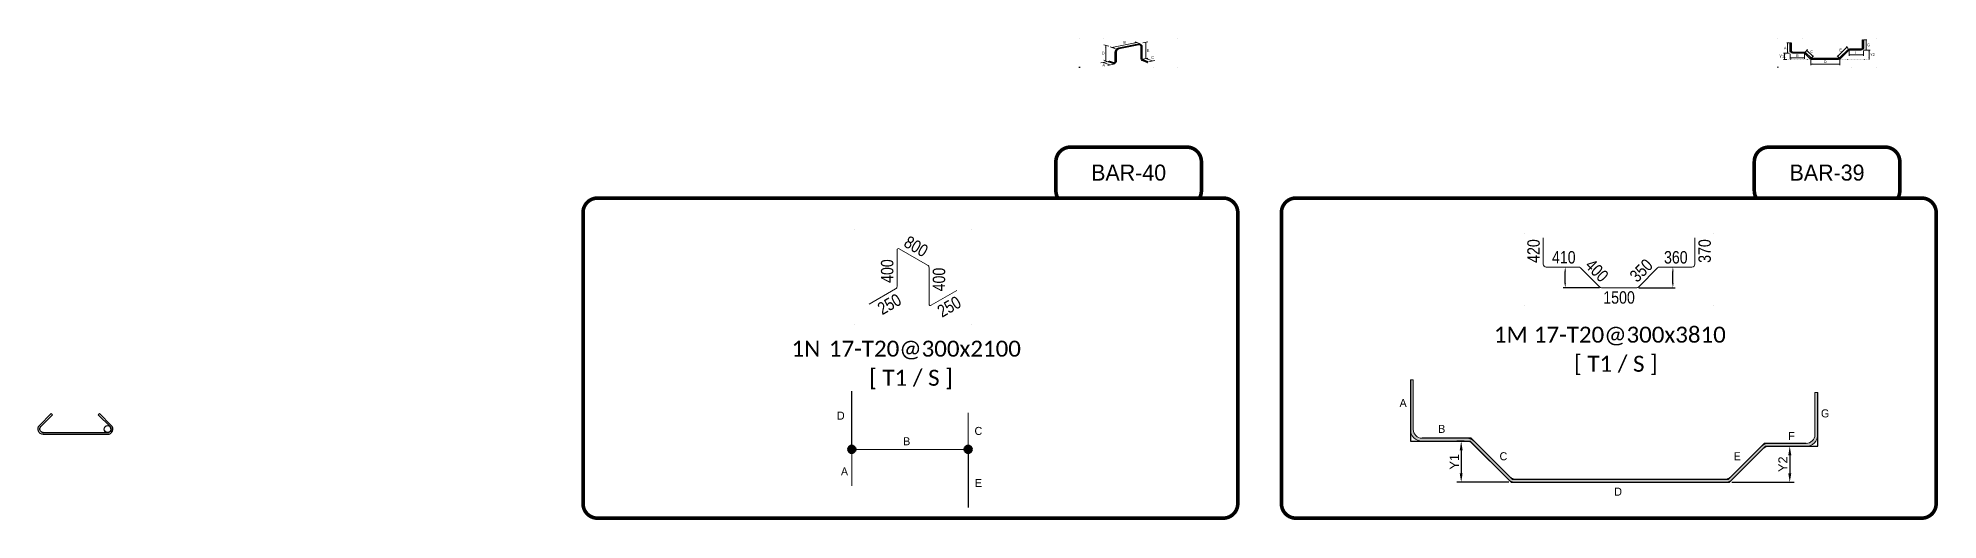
# Model space of a CAD drawing. Header units: millimetres. Extents: x -60174 to 9129, y -15592 to -3144.
# Drawn here: x -60174 to -47116, y -8092 to -4780 of the extents above; entities that cross this region are included whole.
import ezdxf
from ezdxf.enums import TextEntityAlignment as Align

# ---------------------------------------------------------------- set-up
doc = ezdxf.new("R2010")
doc.units = ezdxf.units.MM
doc.header["$LTSCALE"] = 80
doc.linetypes.add('DOT', pattern=[6.35, 0, -6.35])
for name, color, linetype, lineweight in [('S-ANNO-MARK', 2, 'Continuous', 5), ('S-ANNO-TEXT', 3, 'Continuous', 15), ('S-BAR-EXCEL', 4, 'Continuous', 30), ('S-BAR-SEC-HTCH-EXCEL', 253, 'Continuous', 5), ('S-RBAR-SECT', 4, 'Continuous', 9), ('S-RBAR-SECT-HTCH', 252, 'Continuous', 5), ('S-RBAR-TEXT', 3, 'Continuous', 9), ('S-REBAR-MARK', 124, 'Continuous', 9), ('S-REBAR-SHAP', 220, 'Continuous', 9), ('S-SLAB-RBAR', 6, 'Continuous', 53)]:
    doc.layers.add(name, color=color, linetype=linetype, lineweight=lineweight)
doc.styles.add('ARIAL Narrow', font='ARIALN.TTF')
doc.styles.add('ARIAL ROUNDED', font='ARLRDBD.TTF')
doc.styles.add('CALIBRI', font='calibri.ttf')
doc.styles.get("Standard").update_dxf_attribs({"font": 'arial.ttf'})
doc.dimstyles.new('ISO-25', dxfattribs={"dimtxt": 2.5, "dimasz": 2.5, "dimexe": 1.25, "dimexo": 0.625, "dimtad": 1, "dimtxsty": 'Standard', "dimcen": 2.5, "dimadec": 0, "dimazin": 0, "dimtfac": 1, "dimtmove": 0, "dimatfit": 3, "dimfxl": 1, "dimarcsym": 0})

# ---------------------------------------------------------------- blocks, each defined once
blk = doc.blocks.new('*U56')
at = {"layer": 'S-RBAR-SECT-HTCH'}
h = blk.add_hatch(color=256, dxfattribs=at)
h.dxf.hatch_style = 1
edge = h.paths.add_edge_path()
edge.add_arc((717, 80), 80, 270, 315, ccw=False)
edge.add_line((717, 0), (-717, 0))
edge.add_arc((-717, 80), 80, 225, 270, ccw=False)
edge.add_line((-773, 23), (-1015, 265))
edge.add_arc((-1058, 223), 60, 45, 90)
edge.add_line((-1058, 283), (-1363, 283))
edge.add_arc((-1363, 363), 80, 180, 270, ccw=False)
edge.add_line((-1443, 363), (-1443, 703))
edge.add_line((-1443, 703), (-1423, 703))
edge.add_line((-1423, 703), (-1423, 363))
edge.add_arc((-1363, 363), 60, 180, 270)
edge.add_line((-1363, 303), (-1058, 303))
edge.add_arc((-1058, 223), 80, 45, 90, ccw=False)
edge.add_line((-1001, 279), (-759, 38))
edge.add_arc((-717, 80), 60, 225, 270)
edge.add_line((-717, 20), (717, 20))
edge.add_arc((717, 80), 60, 270, 315)
edge.add_line((759, 38), (966, 244))
edge.add_arc((1022, 187), 80, 90, 135, ccw=False)
edge.add_line((1022, 267), (1277, 267))
edge.add_arc((1277, 327), 60, 270, 360)
edge.add_line((1337, 327), (1337, 617))
edge.add_line((1337, 617), (1357, 617))
edge.add_line((1357, 617), (1357, 327))
edge.add_arc((1277, 327), 80, -90, 0, ccw=False)
edge.add_line((1277, 247), (1022, 247))
edge.add_arc((1022, 187), 60, 90, 135)
edge.add_line((980, 230), (773, 23))
at = {"layer": 'Defpoints'}
for points in [[(-1443, 703), (-1443, 283), (-1033, 283), (-750, 0), (750, 0), (997, 247), (1357, 247), (1357, 617)], [(1277, 267), (989, 267), (742, 20), (-742, 20), (-1025, 303), (-1363, 303)]]:
    blk.add_lwpolyline(points, dxfattribs=at)
at = {"layer": 'S-RBAR-SECT', "color": 0}
blk.add_lwpolyline([(773, 23, -0.198912), (717, 0), (-717, 0, -0.198912), (-773, 23), (-1015, 265, 0.198912), (-1058, 283), (-1363, 283, -0.414214), (-1443, 363), (-1443, 703), (-1423, 703), (-1423, 363, 0.414214), (-1363, 303), (-1058, 303, -0.198912), (-1001, 279), (-759, 38, 0.198912), (-717, 20), (717, 20, 0.198912), (759, 38), (966, 244, -0.198912), (1022, 267), (1277, 267, 0.414214), (1337, 327), (1337, 617), (1357, 617), (1357, 327, -0.414214), (1277, 247), (1022, 247, 0.198912), (980, 230)], format="xyb", close=True, dxfattribs=at)
blk = doc.blocks.new('*D59')
at = {"color": 0, "lineweight": -2, "transparency": 16777216}
for p, q in [((-50373, -7550), (-50424, -7550)), ((-50393, -7613), (-50393, -7771)), ((-50065, -7833), (-50424, -7833))]:
    blk.add_line(p, q, dxfattribs=at)
at = {"color": 0, "transparency": 16777216}
for points in [[(-50403, -7613), (-50383, -7613), (-50393, -7550)], [(-50403, -7771), (-50383, -7771), (-50393, -7833)]]:
    blk.add_solid(points, dxfattribs=at)
at = {"layer": 'Defpoints', "color": 0, "transparency": 16777216}
for p in [(-50357, -7550), (-50393, -7833), (-50049, -7833)]:
    blk.add_point(p, dxfattribs=at)
at = {"color": 0, "transparency": 16777216, "insert": (-50440, -7692), "char_height": 62.5, "attachment_point": 5, "rotation": 90}
blk.add_mtext('Y1', dxfattribs=at)
blk = doc.blocks.new('*D60')
at = {"color": 0, "lineweight": -2, "transparency": 16777216}
for p, q in [((-48226, -7586), (-48104, -7586)), ((-48135, -7648), (-48135, -7771)), ((-48534, -7833), (-48104, -7833))]:
    blk.add_line(p, q, dxfattribs=at)
at = {"color": 0, "transparency": 16777216}
for points in [[(-48145, -7648), (-48124, -7648), (-48135, -7586)], [(-48145, -7771), (-48124, -7771), (-48135, -7833)]]:
    blk.add_solid(points, dxfattribs=at)
at = {"layer": 'Defpoints', "color": 0, "transparency": 16777216}
for p in [(-48242, -7586), (-48549, -7833), (-48135, -7833)]:
    blk.add_point(p, dxfattribs=at)
at = {"color": 0, "transparency": 16777216, "insert": (-48182, -7709), "char_height": 62.5, "attachment_point": 5, "rotation": 90}
blk.add_mtext('Y2', dxfattribs=at)
blk = doc.blocks.new('EXCEL-39')
at = {"layer": 'S-BAR-SEC-HTCH-EXCEL'}
h = blk.add_hatch(color=256, dxfattribs=at)
h.dxf.hatch_style = 1
edge = h.paths.add_edge_path()
edge.add_line((589, -13), (589, -63))
edge.add_arc((569, -63), 20, -90, 0, ccw=False)
edge.add_line((569, -83), (494, -83))
edge.add_arc((494, -95), 12.5, 90, 135)
edge.add_line((485, -87), (431, -141))
edge.add_arc((417, -127), 20, 270, 315, ccw=False)
edge.add_line((417, -147), (234, -147))
edge.add_arc((234, -127), 20, 225, 270, ccw=False)
edge.add_line((220, -141), (187, -108))
edge.add_arc((178, -117), 12.5, 45, 90)
edge.add_line((178, -104), (103, -104))
edge.add_arc((103, -84), 20, 180, 270, ccw=False)
edge.add_line((83, -84), (83, -34))
edge.add_line((83, -34), (91, -34))
edge.add_line((91, -34), (91, -84))
edge.add_arc((103, -84), 12.5, 180, 270)
edge.add_line((103, -97), (178, -97))
edge.add_arc((178, -117), 20, 45, 90, ccw=False)
edge.add_line((192, -102), (225, -135))
edge.add_arc((234, -127), 12.5, 225, 270)
edge.add_line((234, -139), (417, -139))
edge.add_arc((417, -127), 12.5, 270, 315)
edge.add_line((426, -135), (480, -81))
edge.add_arc((494, -95), 20, 90, 135, ccw=False)
edge.add_line((494, -75), (569, -75))
edge.add_arc((569, -63), 12.5, 270, 360)
edge.add_line((582, -63), (582, -13))
edge.add_line((582, -13), (589, -13))
at = {"linetype": 'DOT'}
blk.add_lwpolyline([(0, -200), (675, -200), (675, 0), (0, 0)], close=True, dxfattribs=at)
at = {"layer": 'S-ANNO-MARK', "color": 7}
for p, q in [((60, -104), (39, -104)), ((46, -104), (46, -147)), ((79, -34), (60, -34)), ((79, -104), (60, -104)), ((66, -104), (66, -34)), ((83, -108), (83, -143)), ((183, -108), (183, -143)), ((189, -94), (202, -80)), ((198, -85), (241, -127)), ((231, -136), (245, -123)), ((420, -136), (406, -123)), ((474, -63), (410, -127)), ((483, -73), (470, -59)), ((489, -87), (489, -122)), ((589, -116), (489, -116)), ((589, -87), (589, -122)), ((593, -13), (612, -13)), ((593, -83), (612, -83)), ((606, -83), (606, -13)), ((612, -83), (633, -83)), ((626, -83), (626, -147)), ((60, -147), (39, -147)), ((83, -137), (183, -137)), ((225, -151), (225, -186)), ((425, -180), (225, -180)), ((425, -151), (425, -186))]:
    blk.add_line(p, q, dxfattribs=at)
at = {"layer": 'S-ANNO-MARK', "color": 7, "linetype": 'DOT', "ltscale": 0.01}
for p, q in [((225, -147), (60, -147)), ((425, -147), (632, -147))]:
    blk.add_line(p, q, dxfattribs=at)
at = {"layer": 'S-ANNO-MARK', "color": 7}
for points in [[(42, -117), (51, -117), (46, -104)], [(71, -47), (62, -47), (66, -34)], [(71, -91), (62, -91), (66, -104)], [(211, -91), (204, -97), (198, -85)], [(235, -115), (228, -121), (241, -127)], [(416, -115), (423, -121), (410, -127)], [(462, -69), (468, -76), (474, -63)], [(502, -111), (502, -120), (489, -116)], [(576, -111), (576, -120), (589, -116)], [(602, -26), (611, -26), (606, -13)], [(602, -70), (611, -70), (606, -83)], [(631, -96), (622, -96), (626, -83)], [(42, -134), (51, -134), (46, -147)], [(96, -133), (96, -142), (83, -137)], [(170, -133), (170, -142), (183, -137)], [(238, -175), (238, -184), (225, -180)], [(412, -175), (412, -184), (425, -180)], [(631, -134), (622, -134), (626, -147)]]:
    blk.add_solid(points, dxfattribs=at)
at = {"layer": 'S-BAR-EXCEL', "color": 7}
blk.add_lwpolyline([(589, -13), (589, -63, -0.414214), (569, -83), (494, -83, 0.198912), (485, -87), (431, -141, -0.198912), (417, -147), (234, -147, -0.198912), (220, -141), (187, -108, 0.198912), (178, -104), (103, -104, -0.414214), (83, -84), (83, -34), (91, -34), (91, -84, 0.414214), (103, -97), (178, -97, -0.198912), (192, -102), (225, -135, 0.198912), (234, -139), (417, -139, 0.198912), (426, -135), (480, -81, -0.198912), (494, -75), (569, -75, 0.414214), (582, -63), (582, -13)], format="xyb", close=True, dxfattribs=at)
at = {"layer": 'S-ANNO-TEXT', "color": 7}
for s, p in [('Y1', (26, -125)), ('A', (50, -69)), ('B', (133, -121)), ('C', (231, -94)), ('E', (431, -82)), ('F', (539, -100)), ('G', (623, -48)), ('Y2', (649, -115)), ('D', (325, -163))]:
    blk.add_text(s, height=18.8, dxfattribs=at).set_placement(p, align=Align.MIDDLE_CENTER)
blk = doc.blocks.new('BAR-INFO')
at = {"style": 'CALIBRI', "flags": 1}
for tag, p in [('BAR_SHAPE', (228, -345)), ('VARIABLES', (228, -545)), ('A', (228, -745)), ('B', (228, -945)), ('C', (228, -1145)), ('D', (228, -1345)), ('E', (228, -1545)), ('F', (228, -1745)), ('G', (228, -1945)), ('H', (228, -2145)), ('Y1', (228, -2345)), ('Y2', (228, -2545)), ('Y3', (228, -2745)), ('Y4', (228, -2945)), ('R1', (228, -3145)), ('R2', (228, -3345)), ('R3', (228, -3545))]:
    blk.add_attdef(tag, text='', height=110, dxfattribs=at).set_placement(p, align=Align.MIDDLE_LEFT)
at = {"layer": 'S-RBAR-TEXT', "style": 'CALIBRI'}
for tag, p in [('BAR_INFO', (1225, 55)), ('BAR_LOCATION', (783, -145))]:
    blk.add_attdef(tag, text='', height=110, dxfattribs=at).set_placement(p, align=Align.MIDDLE_CENTER)
at = {"layer": 'S-REBAR-MARK', "style": 'CALIBRI'}
blk.add_attdef('BAR_MARK', text='', height=110, dxfattribs=at).set_placement((404, 55), align=Align.MIDDLE_CENTER)
blk = doc.blocks.new('SHAPE-39')
at = {"layer": 'Defpoints'}
for p, q in [((-135, -125), (-385, -125)), ((-370, -95), (-370, -13)), ((135, -125), (385, -125)), ((370, -95), (370, -13))]:
    blk.add_line(p, q, dxfattribs=at)
at = {"layer": 'Defpoints', "linetype": 'DOT', "ltscale": 100}
blk.add_lwpolyline([(-650, -250), (650, -250), (650, 250), (-650, 250)], close=True, dxfattribs=at)
at = {"layer": 'Defpoints'}
for points in [[(-365, -13), (-375, -13), (-370, 17)], [(365, -13), (375, -13), (370, 17)], [(-365, -95), (-375, -95), (-370, -125)], [(365, -95), (375, -95), (370, -125)]]:
    blk.add_solid(points, dxfattribs=at)
at = {"layer": 'S-REBAR-SHAP'}
blk.add_lwpolyline([(-521, 217), (-521, 37, 0.414214), (-501, 17), (-279, 17, -0.198912), (-265, 11), (-135, -119, 0.198912), (-121, -125), (121, -125, 0.198912), (135, -119), (265, 11, -0.198912), (279, 17), (501, 17, 0.414214), (521, 37), (521, 217)], format="xyb", dxfattribs=at)
at = {"style": 'ARIAL Narrow', "flags": 1}
for tag, p in [('Y1', (-400, -113)), ('Y2', (351, -118))]:
    blk.add_attdef(tag, p, '', height=85, rotation=90, dxfattribs=at)
at = {"layer": 'S-RBAR-TEXT', "style": 'ARIAL Narrow'}
for tag, rotation, p in [('A', 90, (-588, 127)), ('G', 90, (588, 127)), ('C', 315, (-152, -6)), ('E', 45, (152, -6))]:
    blk.add_attdef(tag, text='', height=85, rotation=rotation, dxfattribs=at).set_placement(p, align=Align.MIDDLE_CENTER)
for tag, p in [('B', (-380, 84)), ('F', (390, 84)), ('D', (0, -192))]:
    blk.add_attdef(tag, text='', height=85, dxfattribs=at).set_placement(p, align=Align.MIDDLE_CENTER)
blk = doc.blocks.new('*U74')
at = {"layer": 'S-SLAB-RBAR'}
h = blk.add_hatch(color=256, dxfattribs=at)
h.dxf.hatch_style = 1
edge = h.paths.add_edge_path()
edge.add_arc((-400, 0), 25, 0, 360)
h = blk.add_hatch(color=256, dxfattribs=at)
h.dxf.hatch_style = 1
edge = h.paths.add_edge_path()
edge.add_arc((400, 0), 25, 0, 360)
at = {"layer": 'Defpoints'}
for points in [[(-400, 0), (-400, 400)], [(400, 0), (400, -400)]]:
    blk.add_lwpolyline(points, dxfattribs=at)
at = {"layer": 'S-REBAR-SHAP'}
blk.add_lwpolyline([(-400, -250), (-400, 0), (400, 0), (400, 250)], dxfattribs=at)
at = {"layer": 'S-SLAB-RBAR'}
for centre in [(-400, 0), (400, 0)]:
    blk.add_circle(centre, 25, dxfattribs=at)
blk = doc.blocks.new('SHAPE-40')
at = {"layer": 'Defpoints', "linetype": 'DOT', "ltscale": 100}
blk.add_lwpolyline([(-400, -325), (400, -325), (400, 325), (-400, 325)], close=True, dxfattribs=at)
at = {"layer": 'S-REBAR-SHAP'}
blk.add_lwpolyline([(-301, -186), (-120, -82, 0.267949), (-110, -64), (-110, 186, -0.57735), (-95, 194), (100, 82, -0.267949), (110, 64), (110, -186, 0.57735), (125, -194), (301, -93)], format="xyb", dxfattribs=at)
at = {"layer": 'S-RBAR-TEXT', "style": 'ARIAL Narrow'}
for tag, rotation, p in [('B', 330, (21, 211)), ('D', 90, (-178, 41)), ('E', 90, (178, -17)), ('A', 30, (-163, -186)), ('C', 30, (248, -203))]:
    blk.add_attdef(tag, text='', height=85, rotation=rotation, dxfattribs=at).set_placement(p, align=Align.MIDDLE_CENTER)
blk = doc.blocks.new('EXCEL-40')
at = {"layer": 'S-BAR-SEC-HTCH-EXCEL'}
h = blk.add_hatch(color=256, dxfattribs=at)
h.dxf.hatch_style = 1
h.paths.add_polyline_path([(408, -47, -0.474524), (423, -59), (423, -141, 0.299598), (431, -154), (464, -168, -0.587034), (466, -162), (434, -148, -0.299598), (429, -140), (429, -59, 0.474524), (406, -40), (269, -68, 0.356904), (245, -98), (245, -161, -0.518839), (233, -169), (207, -160, 1), (205, -166), (231, -175, 0.518839), (251, -161), (251, -98, -0.356904), (270, -75)])
h = blk.add_hatch(color=256, dxfattribs=at)
h.dxf.hatch_style = 1
h.paths.add_polyline_path([(466, -162, 0.587034), (464, -168, 1)])
at = {"layer": 'Defpoints', "linetype": 'DOT'}
blk.add_lwpolyline([(0, -200), (675, -200), (675, 0), (0, 0)], close=True, dxfattribs=at)
at = {"layer": 'S-ANNO-MARK', "color": 7}
for p, q in [((180, -157), (180, -50)), ((394, -31), (223, -66)), ((455, -141), (455, -30)), ((209, -185), (162, -168)), ((502, -158), (455, -141))]:
    blk.add_line(p, q, dxfattribs=at)
for points in [[(168, -46), (201, -57)], [(211, -61), (246, -74)], [(383, -27), (411, -37)], [(470, -27), (436, -34)], [(147, -171), (196, -161)], [(168, -153), (200, -165)], [(194, -188), (243, -178)], [(470, -138), (436, -145)], [(517, -155), (473, -164)]]:
    blk.add_lwpolyline(points, dxfattribs=at)
for points in [[(176, -63), (183, -66), (179, -50)], [(237, -59), (241, -66), (223, -66)], [(380, -38), (376, -30), (394, -31)], [(452, -44), (459, -46), (455, -30)], [(459, -128), (452, -125), (455, -141)], [(173, -176), (178, -170), (162, -168)], [(183, -144), (176, -141), (180, -157)], [(197, -177), (193, -183), (209, -185)], [(467, -149), (472, -143), (455, -141)], [(491, -150), (486, -156), (502, -158)]]:
    blk.add_solid(points, dxfattribs=at)
at = {"layer": 'S-BAR-EXCEL', "color": 7}
blk.add_lwpolyline([(464, -168), (431, -154, -0.299598), (423, -141), (423, -59, 0.474524), (408, -47), (270, -75, 0.356904), (251, -98), (251, -161, -0.518839), (231, -175), (205, -166, -1), (207, -160), (233, -169, 0.518839), (245, -161), (245, -98, -0.356904), (269, -68), (406, -40, -0.474524), (429, -59), (429, -140, 0.299598), (434, -148), (466, -162, 0.587034)], format="xyb", close=True, dxfattribs=at)
blk.add_arc((465, -165), 3.25, 246.7143, 66.7143, dxfattribs=at)
at = {"layer": 'S-ANNO-TEXT', "color": 7}
for s, p in [('D', (163, -104)), ('B', (309, -30)), ('E', (471, -86)), ('C', (502, -134)), ('A', (166, -186))]:
    blk.add_text(s, height=18.8, dxfattribs=at).set_placement(p, align=Align.MIDDLE_CENTER)

msp = doc.modelspace()

# ---------------------------------------------------------------- linework, layer by layer
at = {"color": 9, "true_color": 0xd19cc7}
for points in [[(-60138.257, -7503.312, -0.668178638), (-60163.713, -7441.856), (-60083.102, -7361.246)], [(-60138.257, -7491.312, -0.668178638), (-60155.227, -7450.341), (-60074.617, -7369.731)], [(-60138.257, -7503.312), (-59696.198, -7503.312, 0.668178638), (-59670.742, -7441.856), (-59751.352, -7361.246)], [(-60138.257, -7491.312), (-59696.198, -7491.312, 0.668178638), (-59679.227, -7450.341), (-59759.837, -7369.731)]]:
    msp.add_lwpolyline(points, format="xyb", dxfattribs=at)
for points in [[(-60074.617, -7369.731), (-60083.102, -7361.246)], [(-59759.837, -7369.731), (-59751.352, -7361.246)]]:
    msp.add_lwpolyline(points, dxfattribs=at)
msp.add_circle((-59696.198, -7467.312), 24, dxfattribs=at)
at = {"layer": 'S-ANNO-MARK', "color": 251, "const_width": 25}
for points in [[(-52191.855, -5879.764, 0.131652498), (-52178.458, -5829.764), (-52178.458, -5629.764, 0.414213562), (-52278.458, -5529.764), (-53078.458, -5529.764, 0.414213562), (-53178.458, -5629.764), (-53178.458, -5829.764, 0.131652498), (-53165.06, -5879.764, 0.131652498)], [(-47391.855, -5879.764, 0.131652498), (-47378.458, -5829.764), (-47378.458, -5629.764, 0.414213562), (-47478.458, -5529.764), (-48278.458, -5529.764, 0.414213562), (-48378.458, -5629.764), (-48378.458, -5829.764, 0.131652498), (-48365.06, -5879.764)]]:
    msp.add_lwpolyline(points, format="xyb", dxfattribs=at)
for points in [[(-52028.458, -5879.764), (-56328.458, -5879.764, 0.414213562), (-56428.458, -5979.764), (-56428.458, -7979.764, 0.414213562), (-56328.458, -8079.764), (-52028.458, -8079.764, 0.414213562), (-51928.458, -7979.764), (-51928.458, -5979.764, 0.414213562)], [(-47228.458, -5879.764), (-51528.458, -5879.764, 0.414213562), (-51628.458, -5979.764), (-51628.458, -7979.764, 0.414213562), (-51528.458, -8079.764), (-47228.458, -8079.764, 0.414213562), (-47128.458, -7979.764), (-47128.458, -5979.764, 0.414213562)]]:
    msp.add_lwpolyline(points, format="xyb", close=True, dxfattribs=at)

# ---------------------------------------------------------------- block references
at = {"color": 9, "true_color": 0xd19cc7}
for name, p in [('EXCEL-40', (-53015.958, -4779.764)), ('*U74', (-54181.701, -7606.75))]:
    msp.add_blockref(name, p, dxfattribs=at)
at = {"layer": 'S-BAR-SEC-HTCH-EXCEL'}
msp.add_blockref('EXCEL-39', (-48215.958, -4779.764), dxfattribs=at)
at = {"layer": 'S-RBAR-SECT'}
msp.add_blockref('*U56', (-49299.281, -7833.001), dxfattribs=at)
at = {"layer": 'S-REBAR-MARK'}
ref = msp.add_blockref('BAR-INFO', (-50145.852, -6873.537), dxfattribs=at)
ref.add_attrib('BAR_MARK', '1M', dxfattribs={"height": 110, "style": 'CALIBRI'}).set_placement((-50051.802, -6818.537), align=Align.MIDDLE_CENTER)
ref.add_attrib('BAR_INFO', '17-T20@300x3810', dxfattribs={"layer": 'S-RBAR-TEXT', "height": 110, "style": 'CALIBRI'}).set_placement((-49233.987, -6818.537), align=Align.MIDDLE_CENTER)
ref.add_attrib('BAR_LOCATION', '[ T1 / S ]', dxfattribs={"layer": 'S-RBAR-TEXT', "height": 110, "style": 'CALIBRI'}).set_placement((-49329.687, -7018.537), align=Align.MIDDLE_CENTER)
ref = msp.add_blockref('BAR-INFO', (-54990.565, -6969.78), dxfattribs=at)
ref.add_attrib('BAR_MARK', '1N', dxfattribs={"height": 110, "style": 'CALIBRI'}).set_placement((-54896.515, -6914.78), align=Align.MIDDLE_CENTER)
ref.add_attrib('BAR_INFO', '17-T20@300x2100', dxfattribs={"layer": 'S-RBAR-TEXT', "height": 110, "style": 'CALIBRI'}).set_placement((-54078.701, -6914.78), align=Align.MIDDLE_CENTER)
ref.add_attrib('BAR_LOCATION', '[ T1 / S ]', dxfattribs={"layer": 'S-RBAR-TEXT', "height": 110, "style": 'CALIBRI'}).set_placement((-54174.401, -7114.78), align=Align.MIDDLE_CENTER)
at = {"layer": 'S-REBAR-SHAP'}
for name, p, values in [('SHAPE-40', (-54160.152, -6422.683), {'A': '250', 'B': '800', 'C': '250', 'D': '400', 'E': '400'}), ('SHAPE-39', (-49307.901, -6370.88), {'A': '420', 'B': '410', 'C': '400', 'D': '1500', 'E': '350', 'F': '360', 'G': '370'})]:
    msp.add_blockref(name, p, dxfattribs=at).add_auto_attribs(values)

# ---------------------------------------------------------------- texts
at = {"layer": 'Defpoints', "style": 'ARIAL ROUNDED'}
for s, p in [('A', (-50791.985, -7288.008)), ('D', (-54656.841, -7375.184)), ('B', (-50526.343, -7466.012)), ('G', (-47891.691, -7359.645)), ('B', (-54203.917, -7551.198)), ('C', (-53711.136, -7480.026)), ('F', (-48123.136, -7514.678)), ('C', (-50102.714, -7654.168)), ('E', (-48495.664, -7654.168)), ('A', (-54631.477, -7758.949)), ('E', (-53711.136, -7837.712)), ('D', (-49314.226, -7897.663))]:
    msp.add_text(s, height=55, dxfattribs=at).set_placement(p, align=Align.MIDDLE_CENTER)
at = {"layer": 'S-ANNO-MARK', "color": 1, "style": 'ARIAL ROUNDED'}
for s, p in [('BAR-40', (-52678.458, -5704.764)), ('BAR-39', (-47878.458, -5704.764))]:
    msp.add_text(s, height=110, dxfattribs=at).set_placement(p, align=Align.MIDDLE_CENTER)

# ---------------------------------------------------------------- dimensions: what is measured, and where the dimension line sits
at = {"color": 242, "true_color": 0xcd2027}
for base, p1, p2, text, picture, middle in [((-50393.052, -7833.001), (-50356.977, -7550.158), (-50049.281, -7833.001), 'Y1', '*D59', (-50440.055, -7691.58)), ((-48134.799, -7833.001), (-48241.586, -7585.514), (-48549.281, -7833.001), 'Y2', '*D60', (-48181.802, -7709.257))]:
    dim = msp.add_linear_dim(base=base, p1=p1, p2=p2, angle=90, text=text, dimstyle='ISO-25', override={"dimscale": 25}, dxfattribs=at)
    dim.commit()
    dim.dimension.update_dxf_attribs({"geometry": picture, "text_midpoint": middle})

doc.saveas('drawing.dxf')
